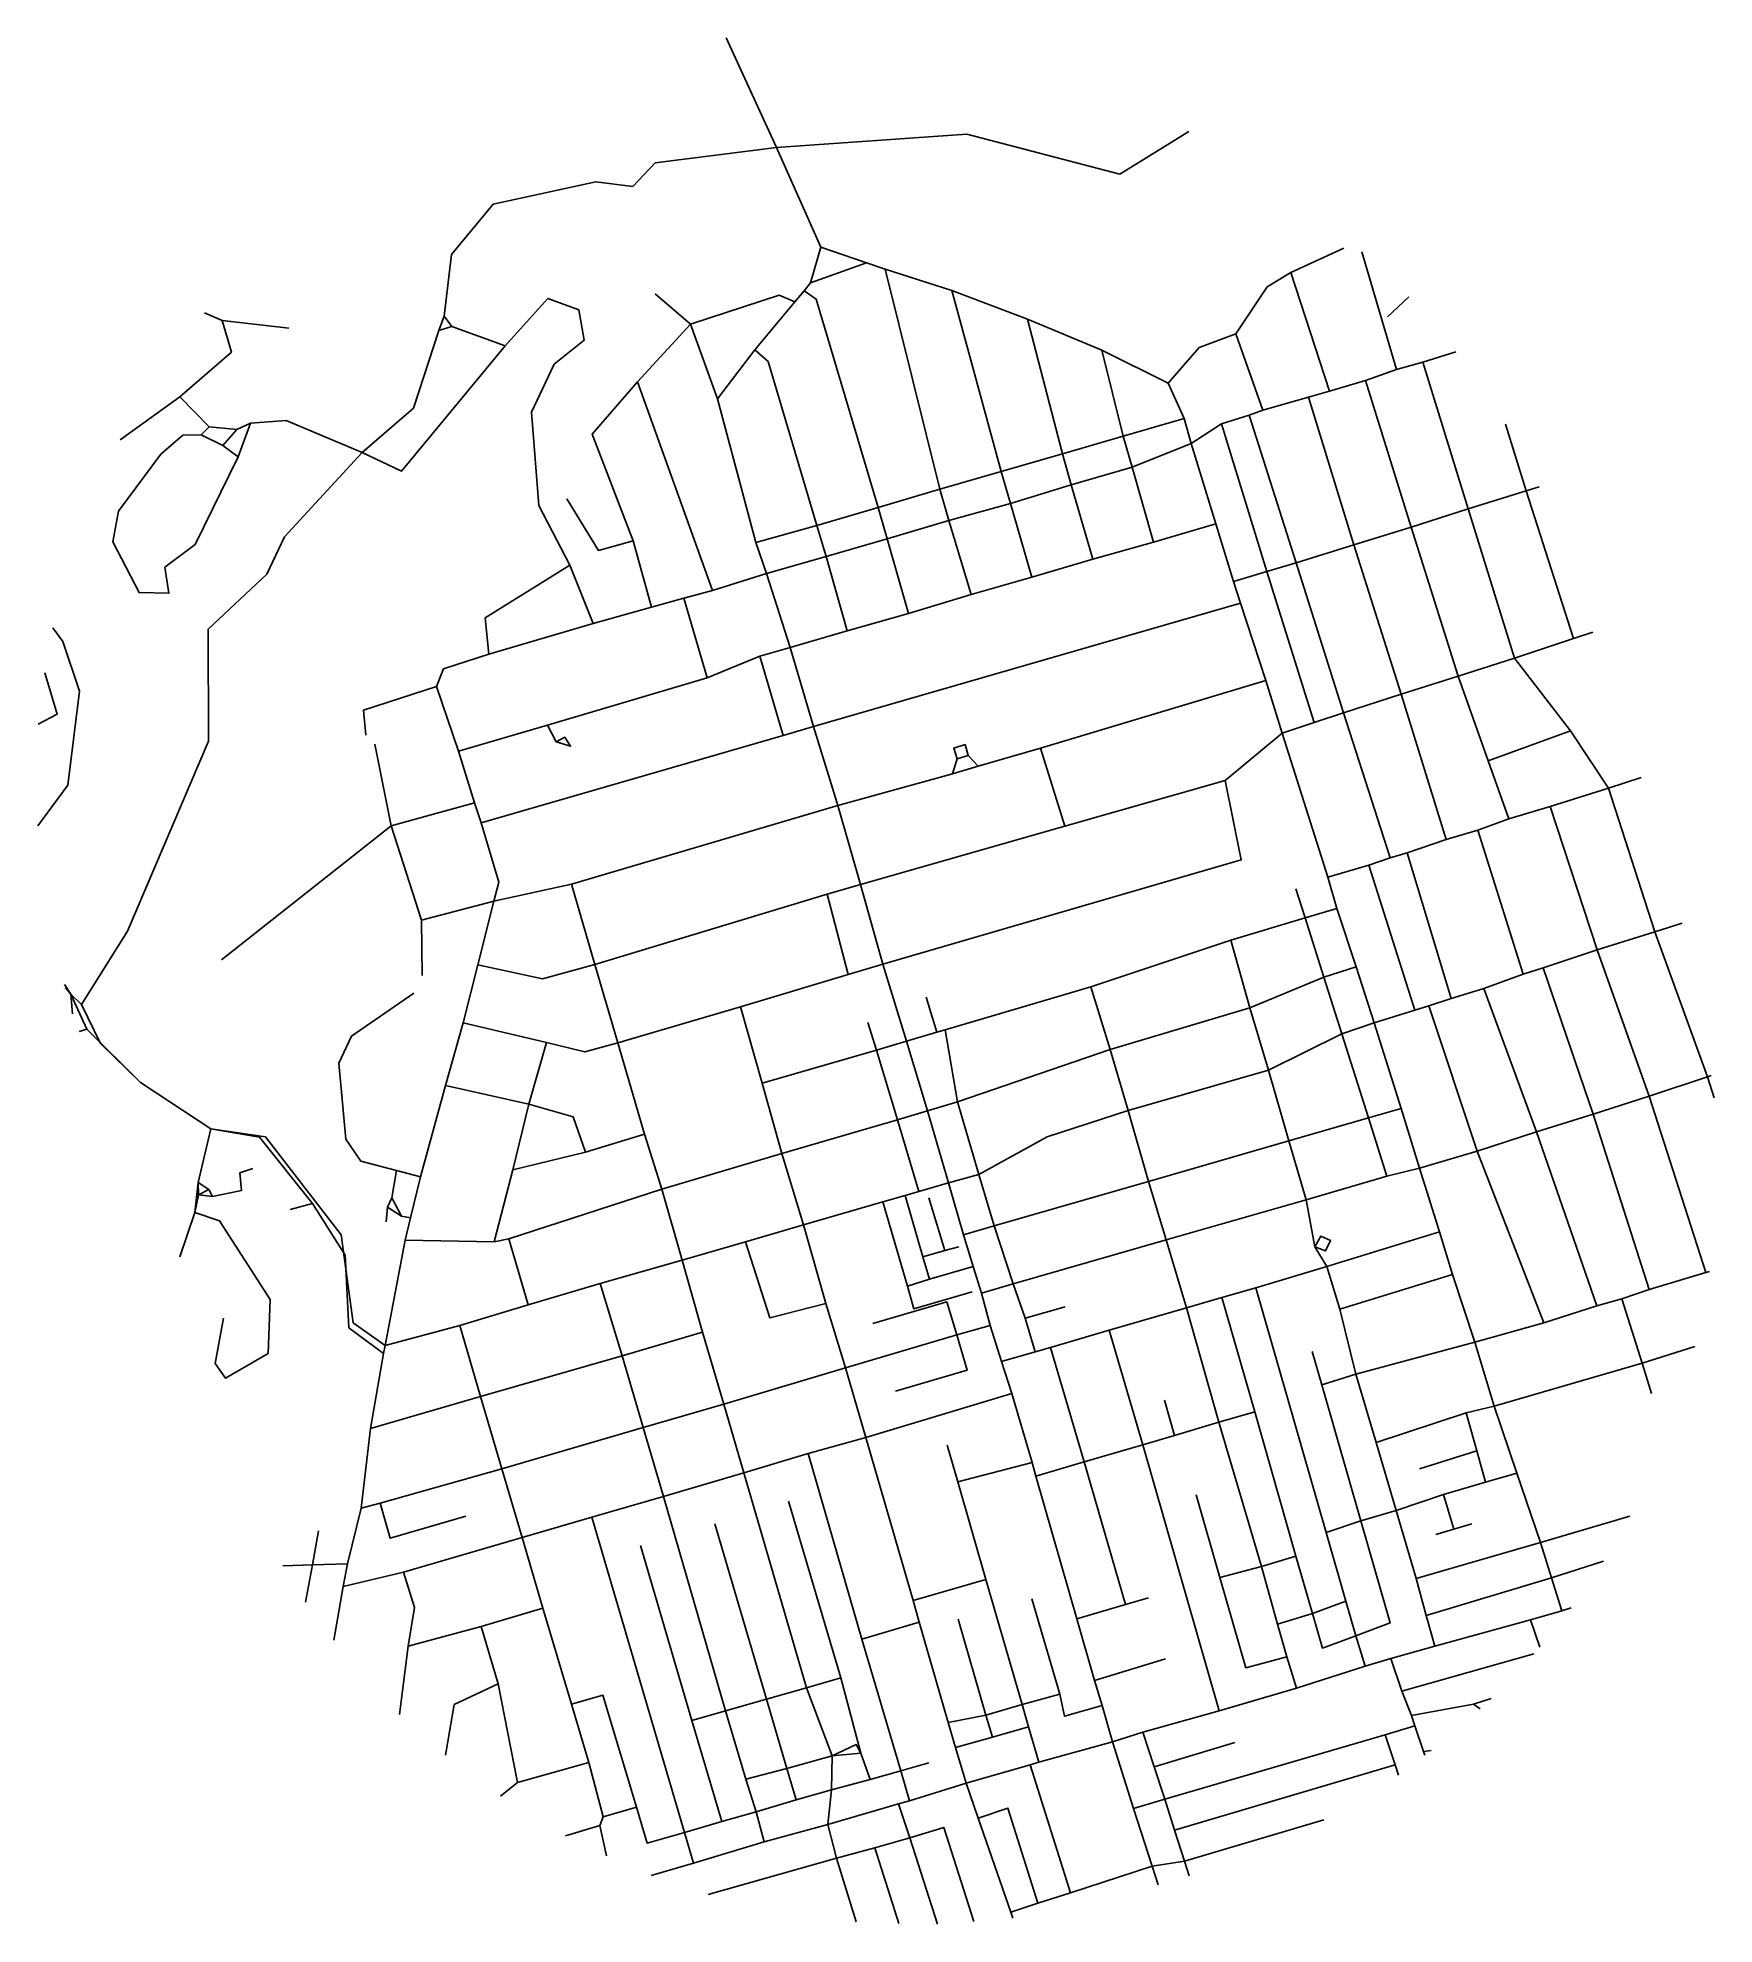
# Model space of a CAD drawing. Header units: metres. Extents: x 631958 to 634227, y 4837297 to 4839850.
import ezdxf

# ---------------------------------------------------------------- set-up
doc = ezdxf.new("R2010")
doc.units = ezdxf.units.M

msp = doc.modelspace()

# ---------------------------------------------------------------- linework, layer by layer
at = {"layer": 'ROADS'}
for points in [[(632958.2, 4839701.8), (632890, 4839850.2)], [(632958.2, 4839701.8), (633215.4, 4839719.5), (633422.5, 4839665.6), (633516.1, 4839723.3)], [(632508.4, 4839473.5), (632518.1, 4839556.9), (632574.5, 4839625), (632713.4, 4839655), (632763.8, 4839648.9), (632793.7, 4839680.8), (632958.2, 4839701.8)], [(633018.1, 4839566.8), (632958.2, 4839701.8)], [(633004, 4839518.4), (633018.1, 4839566.8)], [(633079.6, 4839545.5), (633018.1, 4839566.8)], [(633653.7, 4839532.5), (633725.7, 4839565.3)], [(633004, 4839518.4), (633079.6, 4839545.5)], [(633105.2, 4839537), (633079.6, 4839545.5)], [(633179.1, 4839239.1), (633105.2, 4839537)], [(633195.3, 4839508.2), (633105.2, 4839537)], [(633796.8, 4839401.3), (633750, 4839560.5)], [(632995.4, 4839507.6), (633004, 4839518.4)], [(633579.4, 4839449.6), (633622.1, 4839512.9), (633653.7, 4839532.5)], [(633706, 4839372), (633653.7, 4839532.5)], [(632678.3, 4839136.4), (632636.4, 4839217.3), (632626.6, 4839343.6), (632657.4, 4839408.4), (632697.7, 4839440.7), (632690.6, 4839481.8), (632648.4, 4839497.4), (632591.1, 4839433.3)], [(632841.6, 4839462.5), (632793.8, 4839503.6)], [(632841.6, 4839462.5), (632961.4, 4839501.8), (632982.8, 4839492.6)], [(632928.9, 4839427.7), (632982.8, 4839492.6)], [(632982.8, 4839492.6), (632995.4, 4839507.6)], [(633095.4, 4839214.5), (633011.7, 4839496.4), (632995.4, 4839507.6)], [(633261.9, 4839263.1), (633195.3, 4839508.2)], [(633297.8, 4839469.3), (633195.3, 4839508.2)], [(633784.6, 4839472.5), (633813.5, 4839499.5)], [(632150.7, 4839364.4), (632220.4, 4839424.6), (632208.2, 4839467.4)], [(632208.2, 4839467.4), (632184.2, 4839477.9)], [(632208.2, 4839467.4), (632298.3, 4839457.3)], [(632501, 4839453.8), (632508.4, 4839473.5)], [(632518.9, 4839459.3), (632508.4, 4839473.5)], [(632770.1, 4839384.6), (632841.6, 4839462.5)], [(632878.4, 4839361.4), (632841.6, 4839462.5)], [(633344.9, 4839287), (633297.8, 4839469.3)], [(633398.2, 4839427.4), (633297.8, 4839469.3)], [(632397.6, 4839289), (632466.7, 4839349), (632501, 4839453.8)], [(632518.9, 4839459.3), (632501, 4839453.8)], [(632591.1, 4839433.3), (632518.9, 4839459.3)], [(633488, 4839382.8), (633529.9, 4839430.9), (633579.4, 4839449.6)], [(633615.8, 4839346.3), (633579.4, 4839449.6)], [(632591.1, 4839433.3), (632450.6, 4839263.5), (632397.6, 4839289)], [(632878.4, 4839361.4), (632928.9, 4839427.7)], [(633012.6, 4839190.3), (632946.9, 4839411.9), (632928.9, 4839427.7)], [(633427.1, 4839311.1), (633398.2, 4839427.4)], [(633488, 4839382.8), (633398.2, 4839427.4)], [(633796.8, 4839401.3), (633832.3, 4839411.3)], [(633832.3, 4839411.3), (633877.3, 4839425.2)], [(633893.8, 4839212.7), (633832.3, 4839411.3)], [(632763.9, 4839169.2), (632708.6, 4839313.5), (632770.1, 4839384.6)], [(632871.4, 4839102.1), (632770.1, 4839384.6)], [(633706, 4839372), (633755.1, 4839386.5)], [(633755.1, 4839386.5), (633796.8, 4839401.3)], [(633816.8, 4839187.9), (633755.1, 4839386.5)], [(632070, 4839306), (632150.7, 4839364.4)], [(632190.2, 4839323.7), (632150.7, 4839364.4)], [(632930.2, 4839167.2), (632878.4, 4839361.4)], [(633509.8, 4839335), (633488, 4839382.8)], [(633615.8, 4839346.3), (633677.6, 4839363.8)], [(633677.6, 4839363.8), (633706, 4839372)], [(633739.2, 4839163.8), (633677.6, 4839363.8)], [(632294.6, 4839332), (632246.1, 4839328.6)], [(632397.6, 4839289), (632294.6, 4839332)], [(633427.1, 4839311.1), (633509.8, 4839335)], [(633519.2, 4839301.1), (633509.8, 4839335)], [(633559.9, 4839327.9), (633597.4, 4839339.5)], [(633597.4, 4839339.5), (633615.8, 4839346.3)], [(633661.2, 4839139.8), (633597.4, 4839339.5)], [(632179.4, 4839312.9), (632154.9, 4839312.4), (632124.9, 4839286.5), (632067.5, 4839209.4), (632060, 4839167.9), (632095.6, 4839099.6), (632135.9, 4839098.5), (632130.4, 4839133.6), (632171.3, 4839164.6), (632229.6, 4839283.1)], [(632190.2, 4839323.7), (632179.4, 4839312.9)], [(632208.8, 4839298.2), (632179.4, 4839312.9)], [(632227.7, 4839320.2), (632190.2, 4839323.7)], [(632227.7, 4839320.2), (632208.8, 4839298.2)], [(632246.1, 4839328.6), (632227.7, 4839320.2)], [(632229.6, 4839283.1), (632246.1, 4839328.6)], [(633344.9, 4839287), (633427.1, 4839311.1)], [(633439.1, 4839269), (633427.1, 4839311.1)], [(633519.2, 4839301.1), (633559.9, 4839327.9)], [(633621.6, 4839127.9), (633559.9, 4839327.9)], [(633972.5, 4839236.9), (633944.2, 4839327.2)], [(632017.8, 4838541.8), (632079.9, 4838641.4), (632189.7, 4838898.1), (632189.1, 4839050), (632268.6, 4839124.4), (632292.3, 4839174.6), (632397.6, 4839289)], [(632229.6, 4839283.1), (632208.8, 4839298.2)], [(633261.9, 4839263.1), (633344.9, 4839287)], [(633356.8, 4839245), (633344.9, 4839287)], [(633439.1, 4839269), (633519.2, 4839301.1)], [(633552.5, 4839192.5), (633519.2, 4839301.1)], [(633179.1, 4839239.1), (633261.9, 4839263.1)], [(633274.5, 4839219.9), (633261.9, 4839263.1)], [(633356.8, 4839245), (633439.1, 4839269)], [(633468.1, 4839167.7), (633439.1, 4839269)], [(633095.4, 4839214.5), (633179.1, 4839239.1)], [(633191.2, 4839196.8), (633179.1, 4839239.1)], [(633274.5, 4839219.9), (633356.8, 4839245)], [(633385.9, 4839144.6), (633356.8, 4839245)], [(633893.8, 4839212.7), (633972.5, 4839236.9)], [(633972.5, 4839236.9), (633989.8, 4839242.5)], [(634036.2, 4839037.1), (633972.5, 4839236.9)], [(632763.9, 4839169.2), (632717.1, 4839156.5), (632674.4, 4839226.3)], [(633012.6, 4839190.3), (633095.4, 4839214.5)], [(633107.7, 4839172.3), (633095.4, 4839214.5)], [(633191.2, 4839196.8), (633274.5, 4839219.9)], [(633303.3, 4839120.2), (633274.5, 4839219.9)], [(633816.8, 4839187.9), (633893.8, 4839212.7)], [(633956.6, 4839010.6), (633893.8, 4839212.7)], [(632930.2, 4839167.2), (633012.6, 4839190.3)], [(633025, 4839148.2), (633012.6, 4839190.3)], [(633107.7, 4839172.3), (633191.2, 4839196.8)], [(633221.2, 4839096.7), (633191.2, 4839196.8)], [(633468.1, 4839167.7), (633552.5, 4839192.5)], [(633576.2, 4839114.4), (633552.5, 4839192.5)], [(633739.2, 4839163.8), (633816.8, 4839187.9)], [(633880.4, 4838986.3), (633816.8, 4839187.9)], [(632789, 4839079.5), (632763.9, 4839169.2)], [(632944.3, 4839125.1), (632930.2, 4839167.2)], [(633025, 4839148.2), (633107.7, 4839172.3)], [(633136.5, 4839070.9), (633107.7, 4839172.3)], [(633385.9, 4839144.6), (633468.1, 4839167.7)], [(633661.2, 4839139.8), (633739.2, 4839163.8)], [(633803.1, 4838961.9), (633739.2, 4839163.8)], [(632568.9, 4839016), (632564, 4839065.2), (632678.3, 4839136.4)], [(632710.1, 4839057.5), (632678.3, 4839136.4)], [(632944.3, 4839125.1), (633025, 4839148.2)], [(633053.6, 4839047.5), (633025, 4839148.2)], [(633303.3, 4839120.2), (633385.9, 4839144.6)], [(633576.2, 4839114.4), (633621.6, 4839127.9)], [(633621.6, 4839127.9), (633661.2, 4839139.8)], [(633685.4, 4838923.4), (633621.6, 4839127.9)], [(633725.1, 4838936.5), (633661.2, 4839139.8)], [(632832.6, 4839091.8), (632871.4, 4839102.1)], [(632871.4, 4839102.1), (632944.3, 4839125.1)], [(632976.5, 4839025.1), (632944.3, 4839125.1)], [(633221.2, 4839096.7), (633303.3, 4839120.2)], [(633585.8, 4839085.1), (633576.2, 4839114.4)], [(632710.1, 4839057.5), (632789, 4839079.5)], [(632789, 4839079.5), (632832.6, 4839091.8)], [(632864.2, 4838983.8), (632832.6, 4839091.8)], [(633008.1, 4838918.2), (633585.8, 4839085.1)], [(633136.5, 4839070.9), (633221.2, 4839096.7)], [(633620.3, 4838980.2), (633585.8, 4839085.1)], [(631958.4, 4838783.6), (631999.1, 4838838.7), (632015, 4838965.8), (631992.4, 4839033.3), (631978.7, 4839051.6)], [(632568.9, 4839016), (632710.1, 4839057.5)], [(633053.6, 4839047.5), (633136.5, 4839070.9)], [(632976.5, 4839025.1), (633053.6, 4839047.5)], [(633956.6, 4839010.6), (634036.2, 4839037.1)], [(634036.2, 4839037.1), (634062.3, 4839046)], [(632497.9, 4838972.1), (632507.6, 4838996.1), (632568.9, 4839016)], [(632864.2, 4838983.8), (632935.3, 4839013.3)], [(632935.3, 4839013.3), (632976.5, 4839025.1)], [(632967.1, 4838906.1), (632935.3, 4839013.3)], [(633008.1, 4838918.2), (632976.5, 4839025.1)], [(633880.4, 4838986.3), (633956.6, 4839010.6)], [(634032.2, 4838912.1), (633956.6, 4839010.6)], [(631959.1, 4838921.5), (631984.8, 4838934.7), (631967.9, 4838990.9)], [(632648.1, 4838920.1), (632864.2, 4838983.8)], [(633315.3, 4838889), (633620.3, 4838980.2)], [(633642.1, 4838909.2), (633620.3, 4838980.2)], [(633803.1, 4838961.9), (633880.4, 4838986.3)], [(633921.1, 4838871.7), (633880.4, 4838986.3)], [(632497.9, 4838972.1), (632399.1, 4838940.4), (632402.3, 4838906.5)], [(632527.7, 4838884.7), (632497.9, 4838972.1)], [(633725.1, 4838936.5), (633803.1, 4838961.9)], [(633864, 4838765.2), (633803.1, 4838961.9)], [(633642.1, 4838909.2), (633685.4, 4838923.4)], [(633685.4, 4838923.4), (633725.1, 4838936.5)], [(633788.3, 4838740.2), (633725.1, 4838936.5)], [(632527.7, 4838884.7), (632648.1, 4838920.1)], [(632558.2, 4838787.7), (632967.1, 4838906.1)], [(632648.1, 4838920.1), (632660.1, 4838897.2)], [(632660.1, 4838897.2), (632671.4, 4838903.9), (632679.5, 4838891.5), (632660.1, 4838897.2)], [(632967.1, 4838906.1), (633008.1, 4838918.2)], [(633041.1, 4838811.4), (633008.1, 4838918.2)], [(633565, 4838845.1), (633642.1, 4838909.2)], [(633703.8, 4838714.4), (633642.1, 4838909.2)], [(633921.1, 4838871.7), (634032.2, 4838912.1)], [(634083.8, 4838834.6), (634032.2, 4838912.1)], [(632436.5, 4838783.8), (632414.4, 4838894.1)], [(632549.5, 4838814.7), (632527.7, 4838884.7)], [(633196.1, 4838854.2), (633202.4, 4838874.4)], [(633202.4, 4838874.4), (633197.8, 4838888.9), (633213.1, 4838893.7), (633217.3, 4838879)], [(633202.4, 4838874.4), (633217.3, 4838879)], [(633230.8, 4838864.3), (633217.3, 4838879)], [(633230.8, 4838864.3), (633315.3, 4838889)], [(633348, 4838783.3), (633315.3, 4838889)], [(633041.1, 4838811.4), (633196.1, 4838854.2)], [(633196.1, 4838854.2), (633230.8, 4838864.3)], [(633948.8, 4838793.2), (633921.1, 4838871.7)], [(634083.8, 4838834.6), (634127.7, 4838849.1)], [(633101.7, 4838596.4), (633586.9, 4838737.7), (633565, 4838845.1)], [(633348, 4838783.3), (633565, 4838845.1)], [(634005, 4838809.9), (634083.8, 4838834.6)], [(634146.2, 4838640.1), (634083.8, 4838834.6)], [(632436.5, 4838783.8), (632549.5, 4838814.7)], [(632558.2, 4838787.7), (632549.5, 4838814.7)], [(632680.7, 4838704.8), (633041.1, 4838811.4)], [(633071.7, 4838704.4), (633041.1, 4838811.4)], [(633948.8, 4838793.2), (634005, 4838809.9)], [(634068.2, 4838616.1), (634005, 4838809.9)], [(632207.1, 4838602.4), (632436.5, 4838783.8)], [(632477.5, 4838656.2), (632436.5, 4838783.8)], [(632575.4, 4838681.7), (632582.3, 4838707.4), (632558.2, 4838787.7)], [(633071.7, 4838704.4), (633348, 4838783.3)], [(633864, 4838765.2), (633906.9, 4838777.9)], [(633906.9, 4838777.9), (633948.8, 4838793.2)], [(633968.3, 4838583), (633906.9, 4838777.9)], [(633788.3, 4838740.2), (633811.3, 4838747)], [(633811.3, 4838747), (633864, 4838765.2)], [(633870.9, 4838550.2), (633811.3, 4838747)], [(633703.8, 4838714.4), (633759.4, 4838730.6)], [(633759.4, 4838730.6), (633788.3, 4838740.2)], [(633821.6, 4838534.5), (633759.4, 4838730.6)], [(632575.4, 4838681.7), (632680.7, 4838704.8)], [(632712.4, 4838596.1), (632680.7, 4838704.8)], [(633026.7, 4838691.3), (633071.7, 4838704.4)], [(633101.7, 4838596.4), (633071.7, 4838704.4)], [(633673.1, 4838659.4), (633660.5, 4838698.5)], [(633716.3, 4838672), (633703.8, 4838714.4)], [(632477.5, 4838656.2), (632575.4, 4838681.7)], [(632553.8, 4838595.8), (632575.4, 4838681.7)], [(632712.4, 4838596.1), (633026.7, 4838691.3)], [(633026.7, 4838691.3), (633054.9, 4838582.4)], [(633673.1, 4838659.4), (633716.3, 4838672)], [(633742.5, 4838592.9), (633716.3, 4838672)], [(632478.6, 4838581.4), (632477.5, 4838656.2)], [(633572.6, 4838628.9), (633673.1, 4838659.4)], [(633698.4, 4838578.9), (633673.1, 4838659.4)], [(634146.2, 4838640.1), (634183.6, 4838652)], [(633383.5, 4838565.8), (633572.6, 4838628.9)], [(633598.4, 4838537.4), (633572.6, 4838628.9)], [(634068.2, 4838616.1), (634146.2, 4838640.1)], [(634217.5, 4838444.2), (634146.2, 4838640.1)], [(632533.9, 4838517.2), (632553.8, 4838595.8)], [(632553.8, 4838595.8), (632641.2, 4838576.9), (632712.4, 4838596.1)], [(632743.4, 4838489.9), (632712.4, 4838596.1)], [(633054.9, 4838582.4), (633101.7, 4838596.4)], [(633133.8, 4838492.2), (633101.7, 4838596.4)], [(633698.4, 4838578.9), (633742.5, 4838592.9)], [(633766.5, 4838517.2), (633742.5, 4838592.9)], [(633968.3, 4838583), (633995.2, 4838591.6)], [(633995.2, 4838591.6), (634068.2, 4838616.1)], [(634062.9, 4838393.6), (633995.2, 4838591.6)], [(634138.6, 4838418.1), (634068.2, 4838616.1)], [(632003, 4838555.9), (631994.6, 4838568.8)], [(632909.2, 4838538.7), (633054.9, 4838582.4)], [(633598.4, 4838537.4), (633698.4, 4838578.9)], [(633722.8, 4838502.4), (633698.4, 4838578.9)], [(633915.1, 4838563.8), (633968.3, 4838583)], [(631995.8, 4838564.3), (632003, 4838555.9)], [(632005.7, 4838529.2), (632003, 4838555.9)], [(632003, 4838555.9), (632024.9, 4838508.6)], [(632017.8, 4838541.8), (632003, 4838555.9)], [(632097.3, 4838436.3), (632043.5, 4838489), (632017.8, 4838541.8)], [(632443.7, 4838317.3), (632395.6, 4838329.9), (632375.1, 4838359.6), (632366, 4838462.5), (632382.9, 4838499.3), (632467.5, 4838557.3)], [(633174.8, 4838504.4), (633160.7, 4838551.7)], [(633186, 4838507.6), (633383.5, 4838565.8)], [(633409.3, 4838481.1), (633383.5, 4838565.8)], [(633840.5, 4838540), (633870.9, 4838550.2)], [(633870.9, 4838550.2), (633915.1, 4838563.8)], [(633986.3, 4838369.5), (633915.1, 4838563.8)], [(632510.1, 4838432.4), (632533.9, 4838517.2)], [(632533.9, 4838517.2), (632646.9, 4838490.4)], [(632743.4, 4838489.9), (632909.2, 4838538.7)], [(632938.8, 4838435.3), (632909.2, 4838538.7)], [(633093.4, 4838480.3), (633081.5, 4838517.4)], [(633409.3, 4838481.1), (633598.4, 4838537.4)], [(633623.7, 4838453.1), (633598.4, 4838537.4)], [(633722.8, 4838502.4), (633766.5, 4838517.2)], [(633766.5, 4838517.2), (633821.6, 4838534.5)], [(633803.2, 4838401.4), (633766.5, 4838517.2)], [(633821.6, 4838534.5), (633840.5, 4838540)], [(633906.2, 4838343.6), (633840.5, 4838540)], [(632014.5, 4838505.5), (632024.9, 4838508.6)], [(632024.9, 4838508.6), (632097.3, 4838436.3)], [(632623, 4838406.9), (632646.9, 4838490.4)], [(632646.9, 4838490.4), (632698.5, 4838477.8), (632743.4, 4838489.9)], [(632779.2, 4838366.4), (632743.4, 4838489.9)], [(633093.4, 4838480.3), (633133.8, 4838492.2)], [(633133.8, 4838492.2), (633174.8, 4838504.4)], [(633162.2, 4838398), (633133.8, 4838492.2)], [(633174.8, 4838504.4), (633186, 4838507.6)], [(633203.1, 4838410.1), (633186, 4838507.6)], [(633623.7, 4838453.1), (633722.8, 4838502.4)], [(633759.1, 4838388.6), (633722.8, 4838502.4)], [(632938.8, 4838435.3), (633093.4, 4838480.3)], [(633121.6, 4838386.1), (633093.4, 4838480.3)], [(633203.1, 4838410.1), (633409.3, 4838481.1)], [(633434, 4838398.5), (633409.3, 4838481.1)], [(633434, 4838398.5), (633623.7, 4838453.1)], [(633651.4, 4838357.5), (633623.7, 4838453.1)], [(634138.6, 4838418.1), (634217.5, 4838444.2)], [(634217.5, 4838444.2), (634222.8, 4838446)], [(634226.8, 4838415.8), (634217.5, 4838444.2)], [(632097.3, 4838436.3), (632192.8, 4838373.7)], [(632476.3, 4838308.9), (632510.1, 4838432.4)], [(632510.1, 4838432.4), (632623, 4838406.9)], [(632965.2, 4838340.3), (632938.8, 4838435.3)], [(634062.9, 4838393.6), (634138.6, 4838418.1)], [(634215.3, 4838179.1), (634138.6, 4838418.1)], [(632601.2, 4838318.1), (632623, 4838406.9)], [(632623, 4838406.9), (632683, 4838390.1), (632699.4, 4838342.3)], [(633121.6, 4838386.1), (633162.2, 4838398)], [(633162.2, 4838398), (633203.1, 4838410.1)], [(633190.7, 4838300.5), (633162.2, 4838398)], [(633231.8, 4838311.9), (633203.1, 4838410.1)], [(633231.8, 4838311.9), (633324, 4838363), (633434, 4838398.5)], [(633461.4, 4838302.4), (633434, 4838398.5)], [(633651.4, 4838357.5), (633759.1, 4838388.6)], [(633759.1, 4838388.6), (633803.2, 4838401.4)], [(633783.8, 4838309.6), (633759.1, 4838388.6)], [(633828.2, 4838320.7), (633803.2, 4838401.4)], [(633986.3, 4838369.5), (634062.9, 4838393.6)], [(634138.8, 4838156.1), (634062.9, 4838393.6)], [(632192.8, 4838373.7), (632175.3, 4838301.2)], [(632428.3, 4838080.4), (632385.4, 4838111.2), (632369.1, 4838230.1), (632266.5, 4838363.1), (632192.8, 4838373.7)], [(632192.8, 4838373.7), (632258.6, 4838362.3), (632330.2, 4838272.6)], [(632699.4, 4838342.3), (632779.2, 4838366.4)], [(632802.7, 4838292), (632779.2, 4838366.4)], [(632965.2, 4838340.3), (633121.6, 4838386.1)], [(633150.8, 4838289), (633121.6, 4838386.1)], [(633906.2, 4838343.6), (633986.3, 4838369.5)], [(634068, 4838134.4), (633986.3, 4838369.5)], [(632601.2, 4838318.1), (632699.4, 4838342.3)], [(632802.7, 4838292), (632965.2, 4838340.3)], [(632994.5, 4838244), (632965.2, 4838340.3)], [(633461.4, 4838302.4), (633651.4, 4838357.5)], [(633674.5, 4838277.7), (633651.4, 4838357.5)], [(633828.2, 4838320.7), (633906.2, 4838343.6)], [(633996, 4838111.4), (633906.2, 4838343.6)], [(632194.9, 4838282.1), (632234.3, 4838290.4), (632232, 4838314.2), (632249.5, 4838320.1)], [(632437.4, 4838280.3), (632443.7, 4838317.3)], [(632476.3, 4838308.9), (632443.7, 4838317.3)], [(632576, 4838220.6), (632601.2, 4838318.1)], [(633190.7, 4838300.5), (633231.8, 4838311.9)], [(633252.3, 4838242.5), (633231.8, 4838311.9)], [(633783.8, 4838309.6), (633828.2, 4838320.7)], [(633854.9, 4838234.4), (633828.2, 4838320.7)], [(632170.9, 4838260.3), (632175.3, 4838301.2)], [(632175.3, 4838301.2), (632175.8, 4838284.5)], [(632175.3, 4838301.2), (632189.8, 4838291.7)], [(632189.8, 4838291.7), (632175.8, 4838284.5)], [(632194.9, 4838282.1), (632189.8, 4838291.7)], [(632462.8, 4838253.2), (632476.3, 4838308.9)], [(632595.7, 4838225), (632802.7, 4838292)], [(632830.3, 4838196.1), (632802.7, 4838292)], [(633132.3, 4838283.7), (633150.8, 4838289)], [(633150.8, 4838289), (633190.7, 4838300.5)], [(633211.1, 4838230.4), (633190.7, 4838300.5)], [(633252.3, 4838242.5), (633461.4, 4838302.4)], [(633485.1, 4838223.7), (633461.4, 4838302.4)], [(633674.5, 4838277.7), (633783.8, 4838309.6)], [(632170.9, 4838260.3), (632150.9, 4838200.5)], [(632175.8, 4838284.5), (632170.9, 4838260.3)], [(632170.9, 4838260.3), (632204.4, 4838249.4), (632272.8, 4838142.8), (632270.2, 4838069.7), (632212.4, 4838036.3), (632198.7, 4838056.2), (632209.7, 4838117.5)], [(632175.8, 4838284.5), (632194.9, 4838282.1)], [(632330.2, 4838272.6), (632300, 4838264.5)], [(632330.2, 4838272.6), (632374.4, 4838202.6), (632379.4, 4838104.6), (632426.4, 4838069.6)], [(632429.8, 4838247.7), (632431.7, 4838267.6)], [(632431.7, 4838267.6), (632437.4, 4838280.3)], [(632450.6, 4838255.7), (632431.7, 4838267.6)], [(632450.6, 4838255.7), (632437.4, 4838280.3)], [(632994.5, 4838244), (633101.7, 4838274.9)], [(633101.7, 4838274.9), (633132.3, 4838283.7)], [(633101.7, 4838274.9), (633135.3, 4838160.8)], [(633156.2, 4838200.7), (633132.3, 4838283.7)], [(633185.9, 4838208.9), (633164.2, 4838280.2)], [(633485.1, 4838223.7), (633674.5, 4838277.7)], [(633686.3, 4838214.2), (633674.5, 4838277.7)], [(632462.8, 4838253.2), (632450.6, 4838255.7)], [(632455.5, 4838223), (632462.8, 4838253.2)], [(632916, 4838220.9), (632994.5, 4838244)], [(633024.8, 4838137.4), (632994.5, 4838244)], [(633211.1, 4838230.4), (633252.3, 4838242.5)], [(633278.4, 4838163.8), (633252.3, 4838242.5)], [(633702.4, 4838187.5), (633854.9, 4838234.4)], [(633872.5, 4838176.5), (633854.9, 4838234.4)], [(632428.3, 4838080.4), (632455.5, 4838223)], [(632455.5, 4838223), (632576, 4838220.6)], [(632576, 4838220.6), (632595.7, 4838225)], [(632622, 4838135.7), (632595.7, 4838225)], [(632830.3, 4838196.1), (632916, 4838220.9)], [(633024.8, 4838137.4), (632948.8, 4838118.1), (632916, 4838220.9)], [(633156.2, 4838200.7), (633185.9, 4838208.9)], [(633185.9, 4838208.9), (633204.7, 4838214.1)], [(633224.1, 4838187.6), (633211.1, 4838230.4)], [(633278.4, 4838163.8), (633485.1, 4838223.7)], [(633512.7, 4838131.4), (633485.1, 4838223.7)], [(633686.3, 4838214.2), (633694.6, 4838228.6), (633707.6, 4838222.4), (633700.9, 4838208.6), (633686.3, 4838214.2)], [(633702.4, 4838187.5), (633686.3, 4838214.2)], [(632719.4, 4838164.3), (632830.3, 4838196.1)], [(632857.8, 4838098.4), (632830.3, 4838196.1)], [(633165.1, 4838170.5), (633156.2, 4838200.7)], [(633224.1, 4838187.6), (633165.1, 4838170.5)], [(633235.2, 4838151.3), (633224.1, 4838187.6)], [(633606.7, 4838158.5), (633702.4, 4838187.5)], [(633720.1, 4838129.8), (633702.4, 4838187.5)], [(632622, 4838135.7), (632719.4, 4838164.3)], [(632749.3, 4838066.7), (632719.4, 4838164.3)], [(633165.1, 4838170.5), (633135.3, 4838160.8)], [(633135.3, 4838160.8), (633143.8, 4838130), (633222.9, 4838153.3)], [(633235.2, 4838151.3), (633278.4, 4838163.8)], [(633294.4, 4838117.5), (633278.4, 4838163.8)], [(633560.6, 4838145.3), (633606.7, 4838158.5)], [(633701.7, 4837827.7), (633606.7, 4838158.5)], [(633720.1, 4838129.8), (633872.5, 4838176.5)], [(633902.7, 4838085.2), (633872.5, 4838176.5)], [(634138.8, 4838156.1), (634215.3, 4838179.1)], [(634215.3, 4838179.1), (634220.3, 4838180.6)], [(632529.5, 4838107.8), (632622, 4838135.7)], [(633051.4, 4838050.3), (633024.8, 4838137.4)], [(633201.9, 4838094.8), (633188.4, 4838139.4), (633088.3, 4838110.5)], [(633247.3, 4838107.7), (633235.2, 4838151.3)], [(633294.4, 4838117.5), (633348.4, 4838133)], [(633512.7, 4838131.4), (633560.6, 4838145.3)], [(633605.1, 4837990.9), (633560.6, 4838145.3)], [(633996, 4838111.4), (634068, 4838134.4)], [(634068, 4838134.4), (634101.7, 4838143.7)], [(634101.7, 4838143.7), (634138.8, 4838156.1)], [(634129.1, 4838056.6), (634101.7, 4838143.7)], [(632428.3, 4838080.4), (632529.5, 4838107.8)], [(632557.5, 4838011.4), (632529.5, 4838107.8)], [(633201.9, 4838094.8), (633247.3, 4838107.7)], [(633262.3, 4838059), (633247.3, 4838107.7)], [(633307.8, 4838072), (633294.4, 4838117.5)], [(633408.1, 4838101.3), (633512.7, 4838131.4)], [(633556.7, 4837976.8), (633512.7, 4838131.4)], [(633741.9, 4838041.7), (633720.1, 4838129.8)], [(633902.7, 4838085.2), (633996, 4838111.4)], [(632749.3, 4838066.7), (632857.8, 4838098.4)], [(632886.7, 4838001.1), (632857.8, 4838098.4)], [(633051.4, 4838050.3), (633201.9, 4838094.8)], [(633201.9, 4838094.8), (633215.8, 4838047.1), (633118.9, 4838018.6)], [(633328.8, 4838077.9), (633408.1, 4838101.3)], [(633453.5, 4837946.3), (633408.1, 4838101.3)], [(633741.9, 4838041.7), (633902.7, 4838085.2)], [(633928.8, 4837998.3), (633902.7, 4838085.2)], [(632408.6, 4837968.3), (632426.4, 4838069.6)], [(632426.4, 4838069.6), (632428.3, 4838080.4)], [(632557.5, 4838011.4), (632749.3, 4838066.7)], [(632777.8, 4837969.4), (632749.3, 4838066.7)], [(633262.3, 4838059), (633307.8, 4838072)], [(633276.2, 4838015.4), (633262.3, 4838059)], [(633307.8, 4838072), (633328.8, 4838077.9)], [(633374.5, 4837923.2), (633328.8, 4838077.9)], [(633696, 4838027.1), (633682.8, 4838072.3)], [(633928.8, 4837998.3), (634129.1, 4838056.6)], [(634129.1, 4838056.6), (634200.4, 4838079)], [(634141.9, 4838015.7), (634129.1, 4838056.6)], [(632886.7, 4838001.1), (633051.4, 4838050.3)], [(633079, 4837956), (633051.4, 4838050.3)], [(633741.9, 4838041.7), (633696, 4838027.1)], [(633769.2, 4837949.2), (633741.9, 4838041.7)], [(632408.6, 4837968.3), (632557.5, 4838011.4)], [(632586.5, 4837913.7), (632557.5, 4838011.4)], [(633079, 4837956), (633276.2, 4838015.4)], [(633304.1, 4837922), (633276.2, 4838015.4)], [(633496.5, 4837958.8), (633483.1, 4838006.7)], [(633748.8, 4837843.1), (633696, 4838027.1)], [(632777.8, 4837969.4), (632886.7, 4838001.1)], [(632913.6, 4837908.2), (632886.7, 4838001.1)], [(633556.7, 4837976.8), (633605.1, 4837990.9)], [(633660.8, 4837795.5), (633605.1, 4837990.9)], [(633769.2, 4837949.2), (633891.1, 4837989.2)], [(633891.1, 4837989.2), (633928.8, 4837998.3)], [(633905.4, 4837937.9), (633891.1, 4837989.2)], [(633959.7, 4837907.8), (633928.8, 4837998.3)], [(632396.2, 4837860.5), (632408.6, 4837968.3)], [(632586.5, 4837913.7), (632777.8, 4837969.4)], [(632805, 4837876.4), (632777.8, 4837969.4)], [(633001, 4837934.2), (633079, 4837956)], [(633142.7, 4837735.5), (633079, 4837956)], [(633453.5, 4837946.3), (633496.5, 4837958.8)], [(633496.5, 4837958.8), (633556.7, 4837976.8)], [(633614, 4837781.3), (633556.7, 4837976.8)], [(632913.6, 4837908.2), (633001, 4837934.2)], [(633073.5, 4837683.3), (633001, 4837934.2)], [(633203.3, 4837895.9), (633189.1, 4837945.7)], [(633374.5, 4837923.2), (633453.5, 4837946.3)], [(633556.8, 4837586.3), (633453.5, 4837946.3)], [(633796.4, 4837857.2), (633769.2, 4837949.2)], [(633905.4, 4837937.9), (633827.9, 4837913.8)], [(633917.1, 4837895.5), (633905.4, 4837937.9)], [(632421.9, 4837867.1), (632586.5, 4837913.7)], [(632614, 4837820.8), (632586.5, 4837913.7)], [(632805, 4837876.4), (632913.6, 4837908.2)], [(632998.6, 4837617.1), (632913.6, 4837908.2)], [(633203.3, 4837895.9), (633304.1, 4837922)], [(633308.7, 4837903.8), (633304.1, 4837922)], [(633308.7, 4837903.8), (633374.5, 4837923.2)], [(633364.5, 4837710.6), (633308.7, 4837903.8)], [(633430.4, 4837730.2), (633374.5, 4837923.2)], [(633917.1, 4837895.5), (633959.7, 4837907.8)], [(633991.6, 4837813.9), (633959.7, 4837907.8)], [(633241.1, 4837763.7), (633203.3, 4837895.9)], [(633557.9, 4837766.4), (633525.6, 4837878.4)], [(633796.4, 4837857.2), (633860.3, 4837879)], [(633860.3, 4837879), (633917.1, 4837895.5)], [(633860.3, 4837879), (633874.4, 4837832.1)], [(632377.5, 4837785.1), (632396.2, 4837860.5)], [(632396.2, 4837860.5), (632421.9, 4837867.1)], [(632421.9, 4837867.1), (632435.4, 4837819.6), (632537.5, 4837849.7)], [(632708.1, 4837848.4), (632805, 4837876.4)], [(632889, 4837586), (632805, 4837876.4)], [(633045.2, 4837630.9), (632974.4, 4837869.9)], [(633748.8, 4837843.1), (633796.4, 4837857.2)], [(633823.5, 4837765.2), (633796.4, 4837857.2)], [(632330.4, 4837783.7), (632338.2, 4837829.9)], [(632614, 4837820.8), (632708.1, 4837848.4)], [(632833.7, 4837421.7), (632708.1, 4837848.4)], [(632944.4, 4837601.9), (632874.5, 4837839.1)], [(633701.7, 4837827.7), (633748.8, 4837843.1)], [(633728.1, 4837734.4), (633701.7, 4837827.7)], [(633741.7, 4837687.5), (633788.4, 4837705.2), (633748.8, 4837843.1)], [(633874.4, 4837832.1), (633850, 4837825)], [(633874.4, 4837832.1), (633898.6, 4837839.4)], [(633991.6, 4837813.9), (634112.4, 4837849.7)], [(632453.3, 4837773.7), (632614, 4837820.8)], [(632641.9, 4837725), (632614, 4837820.8)], [(632843.5, 4837573.1), (632774.1, 4837809.8)], [(633823.5, 4837765.2), (633991.6, 4837813.9)], [(634006.6, 4837766.3), (633991.6, 4837813.9)], [(632290.1, 4837782.6), (632330.4, 4837783.7)], [(632330.4, 4837783.7), (632320.7, 4837733)], [(632330.4, 4837783.7), (632377.5, 4837785.1)], [(632371.7, 4837754.5), (632377.5, 4837785.1)], [(633557.9, 4837766.4), (633614, 4837781.3)], [(633614, 4837781.3), (633660.8, 4837795.5)], [(633635.9, 4837703.3), (633614, 4837781.3)], [(633683, 4837718.1), (633660.8, 4837795.5)], [(634006.6, 4837766.3), (634077, 4837788.6)], [(632359.2, 4837681.7), (632371.7, 4837754.5)], [(632371.7, 4837754.5), (632453.3, 4837773.7)], [(632459.8, 4837673.5), (632468.1, 4837726.2), (632453.3, 4837773.7)], [(633142.7, 4837735.5), (633241.1, 4837763.7)], [(633290.3, 4837594.7), (633241.1, 4837763.7)], [(633648.7, 4837659.2), (633593.1, 4837644.5), (633557.9, 4837766.4)], [(633836.9, 4837715.3), (633823.5, 4837765.2)], [(633836.9, 4837715.3), (634006.6, 4837766.3)], [(634020.7, 4837721.5), (634006.6, 4837766.3)], [(632558.2, 4837700.3), (632641.9, 4837725)], [(632680.5, 4837595.3), (632641.9, 4837725)], [(633150.9, 4837706.3), (633142.7, 4837735.5)], [(633341.2, 4837608.7), (633303.3, 4837737.8)], [(633364.5, 4837710.6), (633430.4, 4837730.2)], [(633430.4, 4837730.2), (633461.4, 4837739.1)], [(633683, 4837718.1), (633728.1, 4837734.4)], [(633741.7, 4837687.5), (633728.1, 4837734.4)], [(634020.7, 4837721.5), (634033, 4837725.4)], [(632459.8, 4837673.5), (632558.2, 4837700.3)], [(632581.2, 4837622.5), (632558.2, 4837700.3)], [(633073.5, 4837683.3), (633150.9, 4837706.3)], [(633190.2, 4837570.3), (633150.9, 4837706.3)], [(633241.3, 4837580.4), (633203.6, 4837710)], [(633388.2, 4837627.1), (633364.5, 4837710.6)], [(633635.9, 4837703.3), (633683, 4837718.1)], [(633648.7, 4837659.2), (633635.9, 4837703.3)], [(633741.7, 4837687.5), (633696.9, 4837671.1), (633683, 4837718.1)], [(633848.6, 4837673.5), (633836.9, 4837715.3)], [(633848.6, 4837673.5), (633978.2, 4837709.3)], [(633978.2, 4837709.3), (634020.7, 4837721.5)], [(633990.7, 4837672.5), (633978.2, 4837709.3)], [(632448.1, 4837581.1), (632459.8, 4837673.5)], [(633126.2, 4837505), (633073.5, 4837683.3)], [(633754.5, 4837646.8), (633741.7, 4837687.5)], [(633789.1, 4837656.8), (633848.6, 4837673.5)], [(633388.2, 4837627.1), (633484.4, 4837656.7)], [(633661.7, 4837616.8), (633648.7, 4837659.2)], [(633754.5, 4837646.8), (633789.1, 4837656.8)], [(633803.9, 4837612.9), (633789.1, 4837656.8)], [(633803.9, 4837612.9), (633982.8, 4837663.5)], [(632510.2, 4837526), (632522.1, 4837594.6), (632581.2, 4837622.5)], [(632607.6, 4837489.3), (632581.2, 4837622.5)], [(632998.6, 4837617.1), (633045.2, 4837630.9)], [(633072.1, 4837528.9), (633045.2, 4837630.9)], [(633398.5, 4837593.5), (633388.2, 4837627.1)], [(633661.7, 4837616.8), (633754.5, 4837646.8)], [(632680.5, 4837595.3), (632723.1, 4837607.4), (632768.8, 4837456)], [(632889, 4837586), (632944.4, 4837601.9)], [(632944.4, 4837601.9), (632998.6, 4837617.1)], [(632972, 4837508.2), (632944.4, 4837601.9)], [(633033.4, 4837525.1), (632998.6, 4837617.1)], [(633290.3, 4837594.7), (633341.2, 4837608.7)], [(633398.5, 4837593.5), (633347.5, 4837579.1), (633341.2, 4837608.7)], [(633556.8, 4837586.3), (633661.7, 4837616.8)], [(633817.1, 4837580), (633803.9, 4837612.9)], [(633900.9, 4837595.3), (633924.9, 4837602.8)], [(632704, 4837516.1), (632680.5, 4837595.3)], [(632843.5, 4837573.1), (632889, 4837586)], [(632843.5, 4837573.1), (632884.2, 4837436.5)], [(632916.3, 4837493.6), (632889, 4837586)], [(633190.2, 4837570.3), (633241.3, 4837580.4)], [(633241.3, 4837580.4), (633290.3, 4837594.7)], [(633250.1, 4837550.4), (633241.3, 4837580.4)], [(633299.1, 4837564.4), (633290.3, 4837594.7)], [(633412.6, 4837544.2), (633398.5, 4837593.5)], [(633453.8, 4837557.3), (633556.8, 4837586.3)], [(633817.1, 4837580), (633900.9, 4837595.3)], [(633821.8, 4837565.9), (633817.1, 4837580)], [(633910.2, 4837588.9), (633900.9, 4837595.3)], [(633200.2, 4837536.4), (633190.2, 4837570.3)], [(633200.2, 4837536.4), (633250.1, 4837550.4)], [(633250.1, 4837550.4), (633299.1, 4837564.4)], [(633313, 4837516.9), (633299.1, 4837564.4)], [(633412.6, 4837544.2), (633453.8, 4837557.3)], [(633469.1, 4837510.6), (633453.8, 4837557.3)], [(633483.5, 4837466.6), (633781.4, 4837553.5)], [(633781.4, 4837553.5), (633821.8, 4837565.9)], [(633794.9, 4837513.3), (633781.4, 4837553.5)], [(633833.6, 4837531.3), (633821.8, 4837565.9)], [(633033.4, 4837525.1), (632972, 4837508.2)], [(633032.2, 4837479.1), (633033.4, 4837525.1)], [(633033.4, 4837525.1), (633065.8, 4837540.5), (633072.1, 4837528.9)], [(633033.4, 4837525.1), (633072.1, 4837528.9)], [(633084.8, 4837493.4), (633072.1, 4837528.9)], [(633214.5, 4837488.2), (633200.2, 4837536.4)], [(633313, 4837516.9), (633412.6, 4837544.2)], [(633441.2, 4837453.8), (633412.6, 4837544.2)], [(633469.1, 4837510.6), (633578.1, 4837543.5)], [(633843.8, 4837532.6), (633833.6, 4837531.3)], [(633835.3, 4837526), (633833.6, 4837531.3)], [(632607.6, 4837489.3), (632704, 4837516.1)], [(632723.6, 4837442.7), (632704, 4837516.1)], [(632972, 4837508.2), (632916.3, 4837493.6)], [(632984.6, 4837465.6), (632972, 4837508.2)], [(633126.2, 4837505), (633084.8, 4837493.4)], [(633126.2, 4837505), (633164.1, 4837516)], [(633138.1, 4837464.6), (633126.2, 4837505)], [(633214.5, 4837488.2), (633301, 4837513.1)], [(633301, 4837513.1), (633313, 4837516.9)], [(633355.6, 4837340), (633301, 4837513.1)], [(633483.5, 4837466.6), (633469.1, 4837510.6)], [(633496.5, 4837424.7), (633794.9, 4837513.3)], [(633799.5, 4837499.2), (633794.9, 4837513.3)], [(632584.6, 4837470.5), (632607.6, 4837489.3)], [(632930.5, 4837449.6), (632916.3, 4837493.6)], [(632984.6, 4837465.6), (633032.2, 4837479.1)], [(633027.5, 4837432.4), (633032.2, 4837479.1)], [(633032.2, 4837479.1), (633084.8, 4837493.4)], [(633138.1, 4837464.6), (633214.5, 4837488.2)], [(633230.9, 4837440.9), (633214.5, 4837488.2)], [(632723.6, 4837442.7), (632768.8, 4837456)], [(632833.7, 4837421.7), (632783.2, 4837407.3), (632768.8, 4837456)], [(632884.2, 4837436.5), (632930.5, 4837449.6)], [(632930.5, 4837449.6), (632984.6, 4837465.6)], [(632941.4, 4837408.7), (632930.5, 4837449.6)], [(633027.5, 4837432.4), (633122.9, 4837460.2)], [(633122.9, 4837460.2), (633138.1, 4837464.6)], [(633138.4, 4837414.5), (633122.9, 4837460.2)], [(633311.6, 4837325.8), (633271.1, 4837454.5), (633230.9, 4837440.9)], [(633441.2, 4837453.8), (633483.5, 4837466.6)], [(633466.2, 4837375.8), (633441.2, 4837453.8)], [(633496.5, 4837424.7), (633483.5, 4837466.6)], [(632672.5, 4837417.2), (632719.1, 4837430.8)], [(632719.1, 4837430.8), (632723.6, 4837442.7)], [(632728.1, 4837389.8), (632719.1, 4837430.8)], [(632833.7, 4837421.7), (632884.2, 4837436.5)], [(632845.5, 4837380), (632833.7, 4837421.7)], [(632941.4, 4837408.7), (633027.5, 4837432.4)], [(633039, 4837386.9), (633027.5, 4837432.4)], [(633225, 4837301.2), (633184.3, 4837428.3), (633138.4, 4837414.5)], [(633275.1, 4837313.7), (633230.9, 4837440.9)], [(633510.1, 4837382.7), (633496.5, 4837424.7)], [(633510.1, 4837382.7), (633698.5, 4837438.6)], [(632845.5, 4837380), (632941.4, 4837408.7)], [(633039, 4837386.9), (633091.2, 4837400.9)], [(633091.2, 4837400.9), (633138.4, 4837414.5)], [(633123.7, 4837298.4), (633091.2, 4837400.9)], [(633176, 4837297.4), (633138.4, 4837414.5)], [(632788.4, 4837363.4), (632845.5, 4837380)], [(633039, 4837386.9), (632865.5, 4837337.7)], [(633065.9, 4837300.6), (633039, 4837386.9)], [(633355.6, 4837340), (633466.2, 4837375.8)], [(633466.2, 4837375.8), (633510.1, 4837382.7)], [(633474.3, 4837350.5), (633466.2, 4837375.8)], [(633516.5, 4837363), (633510.1, 4837382.7)], [(633275.1, 4837313.7), (633311.6, 4837325.8)], [(633311.6, 4837325.8), (633355.6, 4837340)], [(633277.7, 4837305.5), (633275.1, 4837313.7)]]:
    msp.add_lwpolyline(points, dxfattribs=at)

doc.saveas('drawing.dxf')
